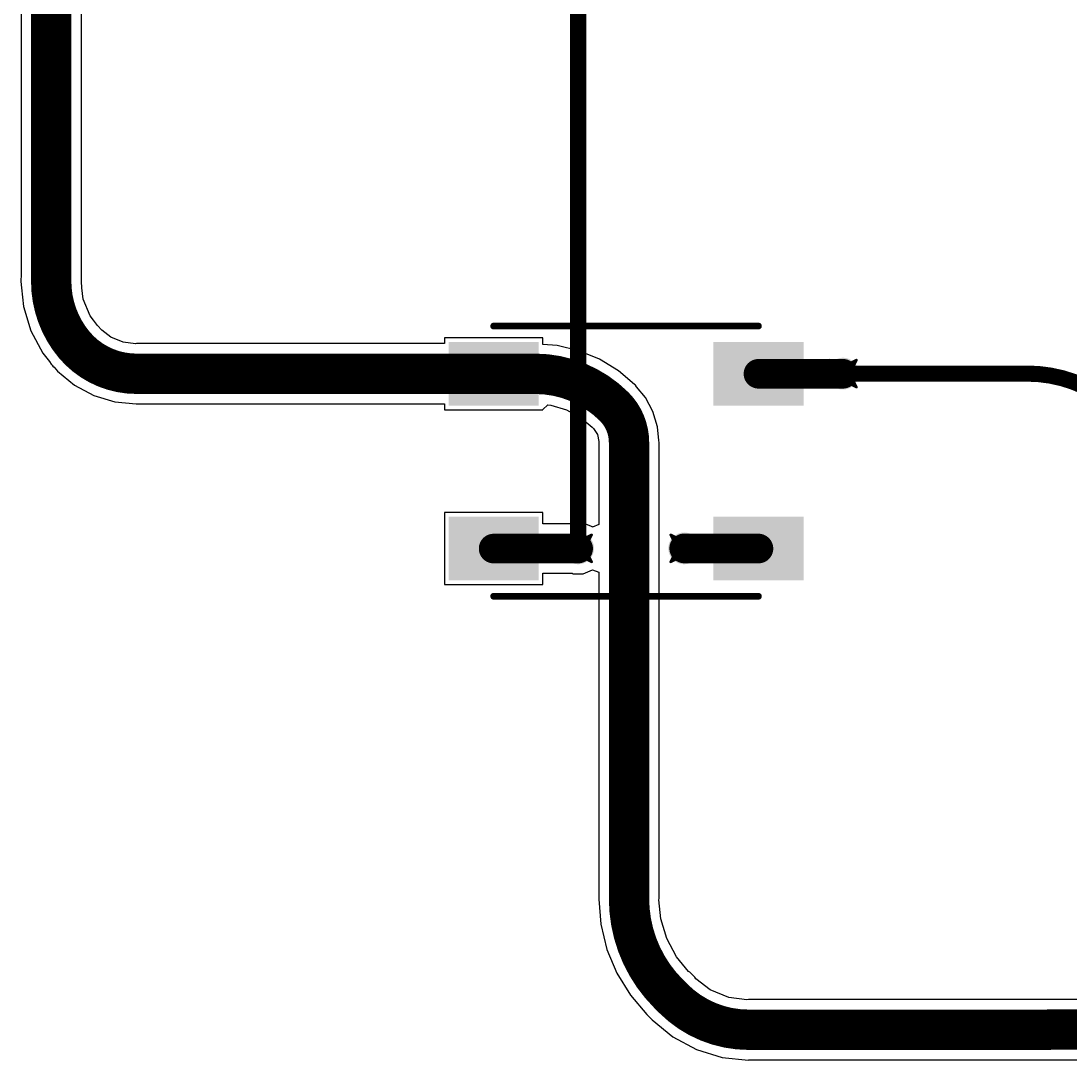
# Model space of a CAD drawing. Header units: inches. Extents: x -11 to 1110, y -7 to 455.
# Drawn here: x 604.95 to 624.76, y 119.29 to 138.9 of the extents above; entities that cross this region are included whole.
import ezdxf

# ---------------------------------------------------------------- set-up
doc = ezdxf.new("R2010")
doc.units = ezdxf.units.IN
for name, color, linetype in [('Bottom Layer', 5, 'Continuous'), ('Drill Drawing', 1, 'Continuous'), ('Top Layer', 1, 'Continuous'), ('Top Overlay', 2, 'Continuous'), ('Top Paste', 8, 'Continuous'), ('Top Solder', 216, 'Continuous'), ('Via Holes', 16, 'Continuous')]:
    doc.layers.add(name, color=color, linetype=linetype)

# ---------------------------------------------------------------- blocks, each defined once
blk = doc.blocks.new('WS2812B_B_W_229')
at = {"layer": 'Top Layer'}
for points in [[(-3.24999985, 2.15000078), (-1.75000031, 2.15000078), (-1.75000031, 1.15000278), (-3.24999985, 1.15000278)], [(3.24999985, 1.15000278), (1.75000031, 1.15000278), (1.75000031, 2.15000078), (3.24999985, 2.15000078)], [(-3.24999985, -1.15000024), (-1.75000031, -1.15000024), (-1.75000031, -2.14999824), (-3.24999985, -2.14999824)], [(1.75000031, -1.15000024), (3.24999985, -1.15000024), (3.24999985, -2.14999824), (1.75000031, -2.14999824)]]:
    blk.add_hatch(color=1, dxfattribs=at).paths.add_polyline_path(points)
at = {"layer": 'Top Paste'}
for points in [[(-3.24999985, 2.15000078), (-1.75000031, 2.15000078), (-1.75000031, 1.15000278), (-3.24999985, 1.15000278)], [(3.24999985, 1.15000278), (1.75000031, 1.15000278), (1.75000031, 2.15000078), (3.24999985, 2.15000078)], [(-3.24999985, -1.15000024), (-1.75000031, -1.15000024), (-1.75000031, -2.14999824), (-3.24999985, -2.14999824)], [(1.75000031, -1.15000024), (3.24999985, -1.15000024), (3.24999985, -2.14999824), (1.75000031, -2.14999824)]]:
    blk.add_hatch(color=8, dxfattribs=at).paths.add_polyline_path(points)
at = {"layer": 'Top Solder'}
for points in [[(-3.35159985, 2.25160078), (-1.64840031, 2.25160078), (-1.64840031, 1.04840278), (-3.35159985, 1.04840278)], [(3.35159985, 1.04840278), (1.64840031, 1.04840278), (1.64840031, 2.25160078), (3.35159985, 2.25160078)], [(-3.35159985, -1.04840024), (-1.64840031, -1.04840024), (-1.64840031, -2.25159824), (-3.35159985, -2.25159824)], [(1.64840031, -1.04840024), (3.35159985, -1.04840024), (3.35159985, -2.25159824), (1.64840031, -2.25159824)]]:
    blk.add_hatch(color=216, dxfattribs=at).paths.add_polyline_path(points)
at = {"layer": 'Top Overlay'}
for points in [[(-2.50000008, 2.55080008, 0.127, 0.127, 0), (2.50000008, 2.55080008, 0.127, 0.127, 0)], [(-3.556, 1.8034, 0.254, 0.254, 0), (-3.429, 1.6764, 0.254, 0.254, 0)], [(-3.556, 1.5494, 0.254, 0.254, 0), (-3.556, 1.8034, 0.254, 0.254, 0)], [(-3.556, 1.5494, 0.254, 0.254, 0), (-3.429, 1.6764, 0.254, 0.254, 0)], [(-2.50000008, -2.55079754, 0.127, 0.127, 0), (2.50000008, -2.55079754, 0.127, 0.127, 0)]]:
    blk.add_lwpolyline(points, format="xyseb", dxfattribs=at)
for points in [[(-2.53175008, 2.55080008, 0.0635, 0.0635, 1), (-2.46825008, 2.55080008, 0.0635, 0.0635, 1)], [(2.46825008, 2.55080008, 0.0635, 0.0635, 1), (2.53175008, 2.55080008, 0.0635, 0.0635, 1)], [(-3.619499999999999, 1.8034, 0.127, 0.127, 1), (-3.4925, 1.8034, 0.127, 0.127, 1)], [(-3.619499999999999, 1.8034, 0.127, 0.127, 1), (-3.4925, 1.8034, 0.127, 0.127, 1)], [(-3.4925, 1.6764, 0.127, 0.127, 1), (-3.3655, 1.6764, 0.127, 0.127, 1)], [(-3.4925, 1.6764, 0.127, 0.127, 1), (-3.3655, 1.6764, 0.127, 0.127, 1)], [(-3.619499999999999, 1.5494, 0.127, 0.127, 1), (-3.4925, 1.5494, 0.127, 0.127, 1)], [(-3.619499999999999, 1.5494, 0.127, 0.127, 1), (-3.4925, 1.5494, 0.127, 0.127, 1)], [(-2.53175008, -2.55079754, 0.0635, 0.0635, 1), (-2.46825008, -2.55079754, 0.0635, 0.0635, 1)], [(2.46825008, -2.55079754, 0.0635, 0.0635, 1), (2.53175008, -2.55079754, 0.0635, 0.0635, 1)]]:
    blk.add_lwpolyline(points, format="xyseb", close=True, dxfattribs=at)

msp = doc.modelspace()

# ---------------------------------------------------------------- hatches: boundary and pattern name
at = {"layer": 'Bottom Layer'}
h = msp.add_hatch(color=5, dxfattribs=at)
edge = h.paths.add_edge_path()
edge.add_arc((620.4721601199999, 132.24701008), 0.2999994, 0, 360)
h = msp.add_hatch(color=5, dxfattribs=at)
edge = h.paths.add_edge_path()
edge.add_arc((615.47215996, 128.94700906), 0.2999994, 0, 360)
h = msp.add_hatch(color=5, dxfattribs=at)
edge = h.paths.add_edge_path()
edge.add_arc((617.4739999999999, 128.94700906), 0.2999994, 0, 360)
at = {"layer": 'Top Layer'}
h = msp.add_hatch(color=1, dxfattribs=at)
edge = h.paths.add_edge_path()
edge.add_arc((620.4721601199999, 132.24701008), 0.2999994, 0, 360)
h = msp.add_hatch(color=1, dxfattribs=at)
edge = h.paths.add_edge_path()
edge.add_arc((615.47215996, 128.94700906), 0.2999994, 0, 360)
h = msp.add_hatch(color=1, dxfattribs=at)
edge = h.paths.add_edge_path()
edge.add_arc((617.4739999999999, 128.94700906), 0.2999994, 0, 360)
at = {"layer": 'Via Holes'}
h = msp.add_hatch(color=7, dxfattribs=at)
edge = h.paths.add_edge_path()
edge.add_arc((620.4721601199999, 132.24701008), 0.1499997, 0, 360)
h = msp.add_hatch(color=7, dxfattribs=at)
edge = h.paths.add_edge_path()
edge.add_arc((615.47215996, 128.94700906), 0.1499997, 0, 360)
h = msp.add_hatch(color=7, dxfattribs=at)
edge = h.paths.add_edge_path()
edge.add_arc((617.4739999999999, 128.94700906), 0.1499997, 0, 360)

# ---------------------------------------------------------------- linework, layer by layer
at = {"layer": 'Bottom Layer'}
for points in [[(615.47215996, 128.94700906, 0.3048, 0.3048, 0), (615.47215996, 142.12293648, 0.3048, 0.3048, 0)], [(620.4721601199999, 132.24701008, 0.3048, 0.3048, 0), (623.95108636, 132.24701008, 0.3048, 0.3048, 0)], [(623.95108636, 132.24701008, 0.3048, 0.3048, -0.198912367379658), (625.74713814, 131.50306186, 0.3048, 0.3048, 0)]]:
    msp.add_lwpolyline(points, format="xyseb", dxfattribs=at)
for points in [[(620.3959601199999, 132.24701008, 0.1524, 0.1524, 1), (620.54836012, 132.24701008, 0.1524, 0.1524, 1)], [(623.8748863599999, 132.24701008, 0.1524, 0.1524, 1), (624.02728636, 132.24701008, 0.1524, 0.1524, 1)], [(623.8748863599999, 132.24701008, 0.1524, 0.1524, 1), (624.02728636, 132.24701008, 0.1524, 0.1524, 1)], [(615.3959599599999, 128.94700906, 0.1524, 0.1524, 1), (615.54835996, 128.94700906, 0.1524, 0.1524, 1)]]:
    msp.add_lwpolyline(points, format="xyseb", close=True, dxfattribs=at)
at = {"layer": 'Drill Drawing'}
for points in [[(620.21816012, 132.50101008, 0.0508, 0.0508, 0), (620.4721601199999, 132.37401008, 0.0508, 0.0508, 0)], [(620.21816012, 132.50101008, 0.0508, 0.0508, 0), (620.34516012, 132.24701008, 0.0508, 0.0508, 0)], [(620.4721601199999, 132.37401008, 0.0508, 0.0508, 0), (620.7261601199999, 132.50101008, 0.0508, 0.0508, 0)], [(620.59916012, 132.24701008, 0.0508, 0.0508, 0), (620.7261601199999, 132.50101008, 0.0508, 0.0508, 0)], [(620.21816012, 131.99301008, 0.0508, 0.0508, 0), (620.34516012, 132.24701008, 0.0508, 0.0508, 0)], [(620.21816012, 131.99301008, 0.0508, 0.0508, 0), (620.4721601199999, 132.12001008, 0.0508, 0.0508, 0)], [(620.4721601199999, 132.12001008, 0.0508, 0.0508, 0), (620.7261601199999, 131.99301008, 0.0508, 0.0508, 0)], [(620.59916012, 132.24701008, 0.0508, 0.0508, 0), (620.7261601199999, 131.99301008, 0.0508, 0.0508, 0)], [(615.21815996, 129.20100906, 0.0508, 0.0508, 0), (615.47215996, 129.07400906, 0.0508, 0.0508, 0)], [(615.21815996, 129.20100906, 0.0508, 0.0508, 0), (615.3451599599999, 128.94700906, 0.0508, 0.0508, 0)], [(615.47215996, 129.07400906, 0.0508, 0.0508, 0), (615.72615996, 129.20100906, 0.0508, 0.0508, 0)], [(615.59915996, 128.94700906, 0.0508, 0.0508, 0), (615.72615996, 129.20100906, 0.0508, 0.0508, 0)], [(617.22, 129.20100906, 0.0508, 0.0508, 0), (617.4739999999999, 129.07400906, 0.0508, 0.0508, 0)], [(617.22, 129.20100906, 0.0508, 0.0508, 0), (617.347, 128.94700906, 0.0508, 0.0508, 0)], [(617.4739999999999, 129.07400906, 0.0508, 0.0508, 0), (617.728, 129.20100906, 0.0508, 0.0508, 0)], [(617.601, 128.94700906, 0.0508, 0.0508, 0), (617.728, 129.20100906, 0.0508, 0.0508, 0)], [(615.21815996, 128.69300906, 0.0508, 0.0508, 0), (615.3451599599999, 128.94700906, 0.0508, 0.0508, 0)], [(615.59915996, 128.94700906, 0.0508, 0.0508, 0), (615.72615996, 128.69300906, 0.0508, 0.0508, 0)], [(617.22, 128.69300906, 0.0508, 0.0508, 0), (617.347, 128.94700906, 0.0508, 0.0508, 0)], [(617.601, 128.94700906, 0.0508, 0.0508, 0), (617.728, 128.69300906, 0.0508, 0.0508, 0)], [(615.21815996, 128.69300906, 0.0508, 0.0508, 0), (615.47215996, 128.82000906, 0.0508, 0.0508, 0)], [(615.47215996, 128.82000906, 0.0508, 0.0508, 0), (615.72615996, 128.69300906, 0.0508, 0.0508, 0)], [(617.22, 128.69300906, 0.0508, 0.0508, 0), (617.4739999999999, 128.82000906, 0.0508, 0.0508, 0)], [(617.4739999999999, 128.82000906, 0.0508, 0.0508, 0), (617.728, 128.69300906, 0.0508, 0.0508, 0)]]:
    msp.add_lwpolyline(points, format="xyseb", dxfattribs=at)
for points in [[(620.20546012, 132.50101008, 0.0254, 0.0254, 1), (620.23086012, 132.50101008, 0.0254, 0.0254, 1)], [(620.20546012, 132.50101008, 0.0254, 0.0254, 1), (620.23086012, 132.50101008, 0.0254, 0.0254, 1)], [(620.71346012, 132.50101008, 0.0254, 0.0254, 1), (620.7388601199999, 132.50101008, 0.0254, 0.0254, 1)], [(620.71346012, 132.50101008, 0.0254, 0.0254, 1), (620.7388601199999, 132.50101008, 0.0254, 0.0254, 1)], [(620.4594601199999, 132.37401008, 0.0254, 0.0254, 1), (620.48486012, 132.37401008, 0.0254, 0.0254, 1)], [(620.4594601199999, 132.37401008, 0.0254, 0.0254, 1), (620.48486012, 132.37401008, 0.0254, 0.0254, 1)], [(620.33246012, 132.24701008, 0.0254, 0.0254, 1), (620.3578601199999, 132.24701008, 0.0254, 0.0254, 1)], [(620.33246012, 132.24701008, 0.0254, 0.0254, 1), (620.3578601199999, 132.24701008, 0.0254, 0.0254, 1)], [(620.4594601199999, 132.12001008, 0.0254, 0.0254, 1), (620.48486012, 132.12001008, 0.0254, 0.0254, 1)], [(620.4594601199999, 132.12001008, 0.0254, 0.0254, 1), (620.48486012, 132.12001008, 0.0254, 0.0254, 1)], [(620.58646012, 132.24701008, 0.0254, 0.0254, 1), (620.61186012, 132.24701008, 0.0254, 0.0254, 1)], [(620.58646012, 132.24701008, 0.0254, 0.0254, 1), (620.61186012, 132.24701008, 0.0254, 0.0254, 1)], [(620.20546012, 131.99301008, 0.0254, 0.0254, 1), (620.23086012, 131.99301008, 0.0254, 0.0254, 1)], [(620.20546012, 131.99301008, 0.0254, 0.0254, 1), (620.23086012, 131.99301008, 0.0254, 0.0254, 1)], [(620.71346012, 131.99301008, 0.0254, 0.0254, 1), (620.7388601199999, 131.99301008, 0.0254, 0.0254, 1)], [(620.71346012, 131.99301008, 0.0254, 0.0254, 1), (620.7388601199999, 131.99301008, 0.0254, 0.0254, 1)], [(615.20545996, 129.20100906, 0.0254, 0.0254, 1), (615.23085996, 129.20100906, 0.0254, 0.0254, 1)], [(615.20545996, 129.20100906, 0.0254, 0.0254, 1), (615.23085996, 129.20100906, 0.0254, 0.0254, 1)], [(615.7134599599999, 129.20100906, 0.0254, 0.0254, 1), (615.73885996, 129.20100906, 0.0254, 0.0254, 1)], [(615.7134599599999, 129.20100906, 0.0254, 0.0254, 1), (615.73885996, 129.20100906, 0.0254, 0.0254, 1)], [(617.2072999999999, 129.20100906, 0.0254, 0.0254, 1), (617.2326999999999, 129.20100906, 0.0254, 0.0254, 1)], [(617.2072999999999, 129.20100906, 0.0254, 0.0254, 1), (617.2326999999999, 129.20100906, 0.0254, 0.0254, 1)], [(617.7153, 129.20100906, 0.0254, 0.0254, 1), (617.7407, 129.20100906, 0.0254, 0.0254, 1)], [(617.7153, 129.20100906, 0.0254, 0.0254, 1), (617.7407, 129.20100906, 0.0254, 0.0254, 1)], [(615.33245996, 128.94700906, 0.0254, 0.0254, 1), (615.3578599599999, 128.94700906, 0.0254, 0.0254, 1)], [(615.33245996, 128.94700906, 0.0254, 0.0254, 1), (615.3578599599999, 128.94700906, 0.0254, 0.0254, 1)], [(615.45945996, 129.07400906, 0.0254, 0.0254, 1), (615.4848599599999, 129.07400906, 0.0254, 0.0254, 1)], [(615.45945996, 129.07400906, 0.0254, 0.0254, 1), (615.4848599599999, 129.07400906, 0.0254, 0.0254, 1)], [(615.58645996, 128.94700906, 0.0254, 0.0254, 1), (615.61185996, 128.94700906, 0.0254, 0.0254, 1)], [(615.58645996, 128.94700906, 0.0254, 0.0254, 1), (615.61185996, 128.94700906, 0.0254, 0.0254, 1)], [(617.3343, 128.94700906, 0.0254, 0.0254, 1), (617.3597, 128.94700906, 0.0254, 0.0254, 1)], [(617.3343, 128.94700906, 0.0254, 0.0254, 1), (617.3597, 128.94700906, 0.0254, 0.0254, 1)], [(617.4612999999999, 129.07400906, 0.0254, 0.0254, 1), (617.4867, 129.07400906, 0.0254, 0.0254, 1)], [(617.4612999999999, 129.07400906, 0.0254, 0.0254, 1), (617.4867, 129.07400906, 0.0254, 0.0254, 1)], [(617.5882999999999, 128.94700906, 0.0254, 0.0254, 1), (617.6137, 128.94700906, 0.0254, 0.0254, 1)], [(617.5882999999999, 128.94700906, 0.0254, 0.0254, 1), (617.6137, 128.94700906, 0.0254, 0.0254, 1)], [(615.45945996, 128.82000906, 0.0254, 0.0254, 1), (615.4848599599999, 128.82000906, 0.0254, 0.0254, 1)], [(615.45945996, 128.82000906, 0.0254, 0.0254, 1), (615.4848599599999, 128.82000906, 0.0254, 0.0254, 1)], [(617.4612999999999, 128.82000906, 0.0254, 0.0254, 1), (617.4867, 128.82000906, 0.0254, 0.0254, 1)], [(617.4612999999999, 128.82000906, 0.0254, 0.0254, 1), (617.4867, 128.82000906, 0.0254, 0.0254, 1)], [(615.20545996, 128.69300906, 0.0254, 0.0254, 1), (615.23085996, 128.69300906, 0.0254, 0.0254, 1)], [(615.20545996, 128.69300906, 0.0254, 0.0254, 1), (615.23085996, 128.69300906, 0.0254, 0.0254, 1)], [(615.7134599599999, 128.69300906, 0.0254, 0.0254, 1), (615.73885996, 128.69300906, 0.0254, 0.0254, 1)], [(615.7134599599999, 128.69300906, 0.0254, 0.0254, 1), (615.73885996, 128.69300906, 0.0254, 0.0254, 1)], [(617.2072999999999, 128.69300906, 0.0254, 0.0254, 1), (617.2326999999999, 128.69300906, 0.0254, 0.0254, 1)], [(617.2072999999999, 128.69300906, 0.0254, 0.0254, 1), (617.2326999999999, 128.69300906, 0.0254, 0.0254, 1)], [(617.7153, 128.69300906, 0.0254, 0.0254, 1), (617.7407, 128.69300906, 0.0254, 0.0254, 1)], [(617.7153, 128.69300906, 0.0254, 0.0254, 1), (617.7407, 128.69300906, 0.0254, 0.0254, 1)]]:
    msp.add_lwpolyline(points, format="xyseb", close=True, dxfattribs=at)
at = {"layer": 'Top Layer'}
for p, q in [((606.0930601, 134.11586588), (606.0930601, 143.53416048)), ((604.9535652999999, 142.04745784), (604.9535652999999, 134.11730352)), ((604.9535652999999, 134.11730352), (604.95307254, 133.99031368)), ((606.09306264, 133.98961518), (606.0930601, 134.11586588)), ((604.95307254, 133.99031368), (604.9527778999999, 133.98734188)), ((604.9527778999999, 133.98734188), (604.9645177799999, 133.86820826)), ((606.09292548, 133.98891922), (606.09306264, 133.98961518)), ((606.09978856, 133.86476402), (606.09292548, 133.98891922)), ((604.9645177799999, 133.86820826), (604.99957994, 133.51219932)), ((606.1281044799999, 133.64967936), (606.09978856, 133.86476402)), ((604.99957994, 133.51219932), (605.13817504, 133.05531936)), ((606.2584369599999, 133.33502924), (606.1281044799999, 133.64967936)), ((606.3214492799999, 133.25291104), (606.2584369599999, 133.33502924)), ((606.39585096, 133.15616244), (606.3214492799999, 133.25291104)), ((606.48076316, 133.06431096), (606.39585096, 133.15616244)), ((605.13817504, 133.05531936), (605.36323682, 132.6342534)), ((606.6467851799999, 132.93691726), (606.48076316, 133.06431096)), ((606.88100874, 132.83989942), (606.6467851799999, 132.93691726)), ((614.80432792, 132.92141818), (612.94873092, 132.92141818)), ((612.94873092, 132.92141818), (612.94873092, 132.81336658)), ((614.80432792, 132.79890382), (614.80432792, 132.92141818)), ((607.1122782799999, 132.80945244), (606.88100874, 132.83989942)), ((607.13184898, 132.81336404), (607.1122782799999, 132.80945244)), ((607.13463028, 132.81336658), (607.13184898, 132.81336404)), ((607.1348919, 132.81331578), (607.13463028, 132.81336658)), ((607.1351509799999, 132.81336658), (607.1348919, 132.81331578)), ((612.94873092, 132.81336658), (607.1351509799999, 132.81336658)), ((615.07470076, 132.7776237), (614.80432792, 132.79890382)), ((615.4846440599999, 132.67920632), (615.07470076, 132.7776237)), ((605.36323682, 132.6342534), (605.49388426, 132.47506144)), ((615.8741429, 132.5178706), (615.4846440599999, 132.67920632)), ((616.2336087799999, 132.2975891), (615.8741429, 132.5178706)), ((605.49388426, 132.47506144), (605.52208588, 132.42363406)), ((605.52208588, 132.42363406), (605.52344732, 132.422011)), ((605.52344732, 132.422011), (605.54250494, 132.40671004)), ((605.54250494, 132.40671004), (605.5557307199999, 132.38691836)), ((605.5557307199999, 132.38691836), (605.5788624999999, 132.37146246)), ((605.5788624999999, 132.37146246), (605.6451234799999, 132.29072348)), ((605.6451234799999, 132.29072348), (605.96384776, 132.02915428)), ((616.53727594, 132.03823224), (616.2336087799999, 132.2975891)), ((605.96384776, 132.02915428), (606.32747416, 131.83479094)), ((616.55607194, 132.02567194), (616.53727594, 132.03823224)), ((616.57651894, 131.99507256), (616.55607194, 132.02567194)), ((616.74254604, 131.7927641), (616.57651894, 131.99507256)), ((606.32747416, 131.83479094), (606.72203522, 131.7151036)), ((606.72203522, 131.7151036), (607.12516624, 131.67539832)), ((616.88301312, 131.52996808), (616.74254604, 131.7927641)), ((607.12516624, 131.67539832), (607.13236714, 131.67397338)), ((607.13236714, 131.67397338), (607.13236714, 131.67386416)), ((607.13236714, 131.67386416), (607.1328903799999, 131.67386162)), ((607.1328903799999, 131.67386162), (607.13432294, 131.6738667)), ((607.13432294, 131.6738667), (607.2593722199999, 131.67387178)), ((607.2593722199999, 131.67387178), (612.94873092, 131.67387178)), ((612.94873092, 131.67387178), (612.94873092, 131.56582018)), ((612.94873092, 131.56582018), (614.80432792, 131.56582018)), ((614.80432792, 131.5702855), (614.89842984, 131.65557616)), ((614.80432792, 131.56582018), (614.80432792, 131.5702855)), ((614.89842984, 131.65557616), (614.95789124, 131.64971892)), ((614.95789124, 131.64971892), (615.24971184, 131.56119738)), ((615.24971184, 131.56119738), (615.5186546599999, 131.41744354)), ((616.96951282, 131.24481752), (616.88301312, 131.52996808)), ((615.5186546599999, 131.41744354), (615.73940098, 131.23628058)), ((615.73940098, 131.23628058), (615.75032806, 131.21992806)), ((615.75032806, 131.21992806), (615.7625607, 131.21175434)), ((615.7625607, 131.21175434), (615.8389131, 131.09748736)), ((616.99516174, 130.98438878), (616.96951282, 131.24481752)), ((615.8389131, 131.09748736), (615.8657228, 130.96269972)), ((615.8657228, 130.96269972), (615.8628526, 130.94826998)), ((615.8628526, 130.94826998), (615.8628526, 129.3979632)), ((617.0023474, 130.94826998), (616.99516174, 130.98438878)), ((617.0023474, 122.33710356), (617.0023474, 130.94826998)), ((614.80432792, 129.62141716), (612.94873092, 129.62141716)), ((612.94873092, 129.62141716), (612.94873092, 128.26581916)), ((614.80432792, 129.4097742), (614.80432792, 129.62141716)), ((615.3408241799999, 129.4097742), (614.80432792, 129.4097742)), ((615.3771207799999, 129.42480846), (615.3408241799999, 129.4097742)), ((615.56719914, 129.42480846), (615.3771207799999, 129.42480846)), ((615.7428122, 129.35206794), (615.56719914, 129.42480846)), ((615.74551984, 129.3493603), (615.7428122, 129.35206794)), ((615.8628526, 129.3979632), (615.74551984, 129.3493603)), ((615.56719914, 128.46920966), (615.7428122, 128.54195018)), ((615.7428122, 128.54195018), (615.74551984, 128.54465782)), ((615.74551984, 128.54465782), (615.8628526, 128.49605492)), ((614.80432792, 128.26581916), (614.80432792, 128.47746212)), ((614.80432792, 128.47746212), (615.35719702, 128.47746212)), ((615.35719702, 128.47746212), (615.3771207799999, 128.46920966)), ((615.3771207799999, 128.46920966), (615.56719914, 128.46920966)), ((615.8628526, 128.49605492), (615.8628526, 122.33710356)), ((612.94873092, 128.26581916), (614.80432792, 128.26581916)), ((615.8628526, 122.33710356), (615.8651132, 122.32573706)), ((615.8651132, 122.32573706), (615.9024893, 121.85084596)), ((616.99714802, 122.3109695), (617.0023474, 122.33710356)), ((617.03258102, 121.95120898), (616.99714802, 122.3109695)), ((615.9024893, 121.85084596), (616.01635496, 121.37656192)), ((617.14514366, 121.58014546), (617.03258102, 121.95120898)), ((617.32793222, 121.23817256), (617.14514366, 121.58014546)), ((616.01635496, 121.37656192), (616.20301194, 120.92592782)), ((617.55727136, 120.95872176), (617.32793222, 121.23817256)), ((616.20301194, 120.92592782), (616.4578679199999, 120.51004346)), ((617.5794201599999, 120.94392372), (617.55727136, 120.95872176)), ((617.67367194, 120.84967194), (617.5794201599999, 120.94392372)), ((617.69192184, 120.82235678), (617.67367194, 120.84967194)), ((617.96644758, 120.61170696), (617.69192184, 120.82235678)), ((616.4578679199999, 120.51004346), (616.76722722, 120.14783184)), ((618.31615986, 120.46685076), (617.96644758, 120.61170696)), ((618.65922496, 120.42168448), (618.31615986, 120.46685076)), ((618.6914499399999, 120.42809544), (618.65922496, 120.42168448)), ((624.3448016, 120.42809544), (618.6914499399999, 120.42809544)), ((624.36184754, 120.43148634), (624.3448016, 120.42809544)), ((625.02967958, 120.43148634), (624.36184754, 120.43148634)), ((616.76722722, 120.14783184), (616.7736762799999, 120.13817984)), ((616.7736762799999, 120.13817984), (616.8679280599999, 120.04392806)), ((616.8679280599999, 120.04392806), (616.8668815799999, 120.04288158)), ((616.8668815799999, 120.04288158), (617.2578967999999, 119.7219856)), ((617.2578967999999, 119.7219856), (617.70400208, 119.48353802)), ((617.70400208, 119.48353802), (618.18805242, 119.33670316)), ((618.18805242, 119.33670316), (618.6914499399999, 119.28712236)), ((618.6914499399999, 119.28712236), (618.6914499399999, 119.28860064)), ((618.6914499399999, 119.28860064), (624.36184754, 119.28860064)), ((624.36184754, 119.28860064), (624.37889348, 119.29199154)), ((624.37889348, 119.29199154), (625.02967958, 119.29199154))]:
    msp.add_line(p, q, dxfattribs=at)
for points in [[(605.5233126999999, 133.98961518, 0.7619999999999999, 0.7619999999999999, 0), (605.5233126999999, 143.53416048, 0.7619999999999999, 0.7619999999999999, 0)], [(605.95860266, 132.7897903, 0.7619999999999999, 0.7619999999999999, -0.176420176984001), (605.5233126999999, 133.98961518, 0.7619999999999999, 0.7619999999999999, 0)], [(605.95860012, 132.78978776, 0.7619999999999999, 0.7619999999999999, 0), (605.9599615599999, 132.7881647, 0.7619999999999999, 0.7619999999999999, 0)], [(607.1323696799999, 132.24361664, 0.7619999999999999, 0.7619999999999999, -0.2209056082889108), (605.9599641, 132.7881647, 0.7619999999999999, 0.7619999999999999, 0)], [(607.1323696799999, 132.24361664, 0.7619999999999999, 0.7619999999999999, 0), (607.1351509799999, 132.24361918, 0.7619999999999999, 0.7619999999999999, 0)], [(607.1351509799999, 132.24361918, 0.7619999999999999, 0.7619999999999999, 0), (613.87652942, 132.24361918, 0.7619999999999999, 0.7619999999999999, 0)], [(613.87652942, 132.24361918, 0.7619999999999999, 0.7619999999999999, 0), (614.6544094999999, 132.24361918, 0.7619999999999999, 0.7619999999999999, 0)], [(614.6544094999999, 132.24361918, 0.7619999999999999, 0.7619999999999999, -0.1989123673796515), (616.1532, 131.6228, 0.7619999999999999, 0.7619999999999999, 0)], [(618.8765295799999, 132.24361918, 0.5588, 0.5588, 0), (620.4721601199999, 132.24361918, 0.5588, 0.5588, 0)], [(616.1532, 131.6228, 0.7619999999999999, 0.7619999999999999, -0.198912367379658), (616.4326, 130.94826998, 0.7619999999999999, 0.7619999999999999, 0)], [(616.4326, 122.33710356, 0.7619999999999999, 0.7619999999999999, 0), (616.4326, 130.94826998, 0.7619999999999999, 0.7619999999999999, 0)], [(613.87652942, 128.94361816, 0.5588, 0.5588, 0), (615.47215996, 128.94361816, 0.5588, 0.5588, 0)], [(617.4739999999999, 128.94700906, 0.5588, 0.5588, 0), (617.47569418, 128.94531488, 0.5588, 0.5588, 0)], [(617.47569418, 128.94531488, 0.5588, 0.5588, 0), (618.87483286, 128.94531488, 0.5588, 0.5588, 0)], [(618.87483286, 128.94531488, 0.5588, 0.5588, 0), (618.8765295799999, 128.94361816, 0.5588, 0.5588, 0)], [(617.17654822, 120.54105178, 0.7619999999999999, 0.7619999999999999, -0.198912367379658), (616.4326, 122.33710356, 0.7619999999999999, 0.7619999999999999, 0)], [(617.17654822, 120.54105178, 0.7619999999999999, 0.7619999999999999, 0), (617.2708, 120.4468, 0.7619999999999999, 0.7619999999999999, 0)], [(618.6914499399999, 119.85834804, 0.7619999999999999, 0.7619999999999999, -0.198912367379658), (617.2708, 120.4468, 0.7619999999999999, 0.7619999999999999, 0)], [(618.6914499399999, 119.85834804, 0.7619999999999999, 0.7619999999999999, 0), (624.36184754, 119.85834804, 0.7619999999999999, 0.7619999999999999, 0)], [(624.36184754, 119.86173894, 0.7619999999999999, 0.7619999999999999, 0), (625.95747808, 119.86173894, 0.7619999999999999, 0.7619999999999999, 0)]]:
    msp.add_lwpolyline(points, format="xyseb", dxfattribs=at)
for points in [[(605.3328127, 133.98961518, 0.3809999999999999, 0.3809999999999999, 1), (605.7138127, 133.98961518, 0.3809999999999999, 0.3809999999999999, 1)], [(605.3328127, 133.98961518, 0.3809999999999999, 0.3809999999999999, 1), (605.7138127, 133.98961518, 0.3809999999999999, 0.3809999999999999, 1)], [(605.76810012, 132.78978776, 0.3809999999999999, 0.3809999999999999, 1), (606.14910012, 132.78978776, 0.3809999999999999, 0.3809999999999999, 1)], [(605.76810266, 132.7897903, 0.3809999999999999, 0.3809999999999999, 1), (606.1491026599999, 132.7897903, 0.3809999999999999, 0.3809999999999999, 1)], [(605.76946156, 132.7881647, 0.3809999999999999, 0.3809999999999999, 1), (606.1504615599999, 132.7881647, 0.3809999999999999, 0.3809999999999999, 1)], [(605.7694640999999, 132.7881647, 0.3809999999999999, 0.3809999999999999, 1), (606.1504641, 132.7881647, 0.3809999999999999, 0.3809999999999999, 1)], [(606.94186968, 132.24361664, 0.3809999999999999, 0.3809999999999999, 1), (607.3228696799999, 132.24361664, 0.3809999999999999, 0.3809999999999999, 1)], [(606.94186968, 132.24361664, 0.3809999999999999, 0.3809999999999999, 1), (607.3228696799999, 132.24361664, 0.3809999999999999, 0.3809999999999999, 1)], [(606.9446509799999, 132.24361918, 0.3809999999999999, 0.3809999999999999, 1), (607.32565098, 132.24361918, 0.3809999999999999, 0.3809999999999999, 1)], [(606.9446509799999, 132.24361918, 0.3809999999999999, 0.3809999999999999, 1), (607.32565098, 132.24361918, 0.3809999999999999, 0.3809999999999999, 1)], [(613.68602942, 132.24361918, 0.3809999999999999, 0.3809999999999999, 1), (614.0670294199999, 132.24361918, 0.3809999999999999, 0.3809999999999999, 1)], [(613.68602942, 132.24361918, 0.3809999999999999, 0.3809999999999999, 1), (614.0670294199999, 132.24361918, 0.3809999999999999, 0.3809999999999999, 1)], [(614.4639094999999, 132.24361918, 0.3809999999999999, 0.3809999999999999, 1), (614.8449095, 132.24361918, 0.3809999999999999, 0.3809999999999999, 1)], [(614.4639094999999, 132.24361918, 0.3809999999999999, 0.3809999999999999, 1), (614.8449095, 132.24361918, 0.3809999999999999, 0.3809999999999999, 1)], [(618.73682958, 132.24361918, 0.2794, 0.2794, 1), (619.01622958, 132.24361918, 0.2794, 0.2794, 1)], [(620.33246012, 132.24361918, 0.2794, 0.2794, 1), (620.61186012, 132.24361918, 0.2794, 0.2794, 1)], [(615.9626999999999, 131.6228, 0.3809999999999999, 0.3809999999999999, 1), (616.3436999999999, 131.6228, 0.3809999999999999, 0.3809999999999999, 1)], [(615.9626999999999, 131.6228, 0.3809999999999999, 0.3809999999999999, 1), (616.3436999999999, 131.6228, 0.3809999999999999, 0.3809999999999999, 1)], [(616.2421, 130.94826998, 0.3809999999999999, 0.3809999999999999, 1), (616.6230999999999, 130.94826998, 0.3809999999999999, 0.3809999999999999, 1)], [(616.2421, 130.94826998, 0.3809999999999999, 0.3809999999999999, 1), (616.6230999999999, 130.94826998, 0.3809999999999999, 0.3809999999999999, 1)], [(613.7368294199999, 128.94361816, 0.2794, 0.2794, 1), (614.01622942, 128.94361816, 0.2794, 0.2794, 1)], [(615.33245996, 128.94361816, 0.2794, 0.2794, 1), (615.61185996, 128.94361816, 0.2794, 0.2794, 1)], [(617.3343, 128.94700906, 0.2794, 0.2794, 1), (617.6137, 128.94700906, 0.2794, 0.2794, 1)], [(617.33599418, 128.94531488, 0.2794, 0.2794, 1), (617.61539418, 128.94531488, 0.2794, 0.2794, 1)], [(617.33599418, 128.94531488, 0.2794, 0.2794, 1), (617.61539418, 128.94531488, 0.2794, 0.2794, 1)], [(618.7351328599999, 128.94531488, 0.2794, 0.2794, 1), (619.01453286, 128.94531488, 0.2794, 0.2794, 1)], [(618.7351328599999, 128.94531488, 0.2794, 0.2794, 1), (619.01453286, 128.94531488, 0.2794, 0.2794, 1)], [(618.73682958, 128.94361816, 0.2794, 0.2794, 1), (619.01622958, 128.94361816, 0.2794, 0.2794, 1)], [(616.2421, 122.33710356, 0.3809999999999999, 0.3809999999999999, 1), (616.6230999999999, 122.33710356, 0.3809999999999999, 0.3809999999999999, 1)], [(616.2421, 122.33710356, 0.3809999999999999, 0.3809999999999999, 1), (616.6230999999999, 122.33710356, 0.3809999999999999, 0.3809999999999999, 1)], [(616.9860482199999, 120.54105178, 0.3809999999999999, 0.3809999999999999, 1), (617.36704822, 120.54105178, 0.3809999999999999, 0.3809999999999999, 1)], [(616.9860482199999, 120.54105178, 0.3809999999999999, 0.3809999999999999, 1), (617.36704822, 120.54105178, 0.3809999999999999, 0.3809999999999999, 1)], [(617.0803, 120.4468, 0.3809999999999999, 0.3809999999999999, 1), (617.4612999999999, 120.4468, 0.3809999999999999, 0.3809999999999999, 1)], [(617.0803, 120.4468, 0.3809999999999999, 0.3809999999999999, 1), (617.4612999999999, 120.4468, 0.3809999999999999, 0.3809999999999999, 1)], [(618.50094994, 119.85834804, 0.3809999999999999, 0.3809999999999999, 1), (618.8819499399999, 119.85834804, 0.3809999999999999, 0.3809999999999999, 1)], [(618.50094994, 119.85834804, 0.3809999999999999, 0.3809999999999999, 1), (618.8819499399999, 119.85834804, 0.3809999999999999, 0.3809999999999999, 1)], [(624.1713475399999, 119.86173894, 0.3809999999999999, 0.3809999999999999, 1), (624.5523475399999, 119.86173894, 0.3809999999999999, 0.3809999999999999, 1)], [(624.1713475399999, 119.85834804, 0.3809999999999999, 0.3809999999999999, 1), (624.5523475399999, 119.85834804, 0.3809999999999999, 0.3809999999999999, 1)]]:
    msp.add_lwpolyline(points, format="xyseb", close=True, dxfattribs=at)

# ---------------------------------------------------------------- block references
msp.add_blockref('WS2812B_B_W_229', (616.3765295, 130.5936174))

doc.saveas('drawing.dxf')
